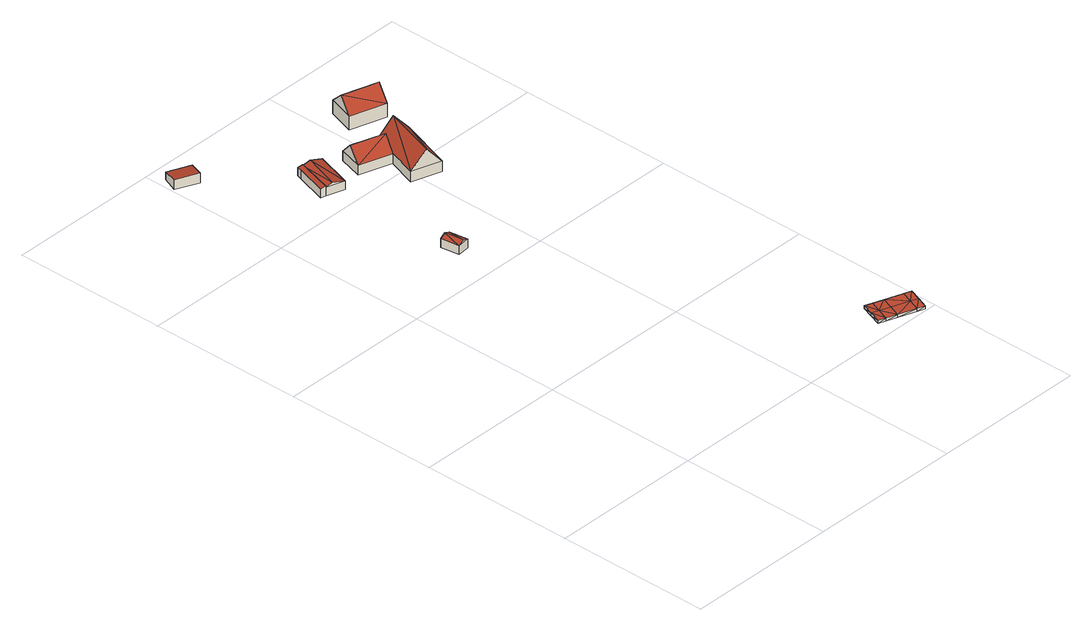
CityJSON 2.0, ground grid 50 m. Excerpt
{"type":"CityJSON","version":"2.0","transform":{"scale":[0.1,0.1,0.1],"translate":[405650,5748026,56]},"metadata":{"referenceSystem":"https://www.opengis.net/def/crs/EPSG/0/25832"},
"CityObjects":{
"building1":{"type":"Building","attributes":{"Gemeindeschluessel":"05515000","Geometrietyp2DReferenz":"3000","function":"51009_1610","roofType":"2100","measuredHeight":3.23},"geometry":[{"type":"Solid","lod":"2","boundaries":[[[[0,1,2,3]],[[4,5,1,0]],[[6,7,5,4]],[[3,2,7,6]],[[4,0,3,6]],[[1,5,7,2]]]],"semantics":{"surfaces":[{"type":"WallSurface"},{"type":"RoofSurface"},{"type":"GroundSurface"}],"values":[[0,0,0,0,1,2]]}}]},
"building2":{"type":"Building","attributes":{"Gemeindeschluessel":"05515000","Geometrietyp2DReferenz":"3000","function":"31001_2700","roofType":"3100","measuredHeight":3.72},"geometry":[{"type":"Solid","lod":"2","boundaries":[[[[8,9,10,11]],[[12,13,9,8]],[[14,15,13,12]],[[11,10,15,14]],[[8,16,12]],[[14,17,11]],[[11,17,16]],[[16,8,11]],[[17,14,12]],[[12,16,17]],[[9,13,15,10]]]],"semantics":{"surfaces":[{"type":"WallSurface"},{"type":"RoofSurface"},{"type":"GroundSurface"}],"values":[[0,0,0,0,0,0,1,1,1,1,2]]}}]},
"building3":{"type":"Building","attributes":{"Gemeindeschluessel":"05515000","Geometrietyp2DReferenz":"3000","function":"51009_1610","roofType":"2100","measuredHeight":3.28},"geometry":[{"type":"Solid","lod":"2","boundaries":[[[[18,19,20,21]],[[22,23,19,18]],[[24,25,23,22]],[[26,27,25,24]],[[21,20,27,26]],[[24,22,18,21,26]],[[19,23,25,27,20]]]],"semantics":{"surfaces":[{"type":"WallSurface"},{"type":"RoofSurface"},{"type":"GroundSurface"}],"values":[[0,0,0,0,0,1,2]]}}]},
"building4":{"type":"Building","attributes":{"Gemeindeschluessel":"05515000","Geometrietyp2DReferenz":"3000","function":"31001_2460","roofType":"3100","measuredHeight":3.85},"geometry":[{"type":"Solid","lod":"2","boundaries":[[[[28,29,30,31]],[[32,20,29,28]],[[33,27,20,32]],[[31,30,27,33]],[[28,34,32]],[[33,35,31]],[[28,31,35]],[[35,34,28]],[[34,35,33]],[[33,32,34]],[[29,20,27,30]]]],"semantics":{"surfaces":[{"type":"WallSurface"},{"type":"RoofSurface"},{"type":"GroundSurface"}],"values":[[0,0,0,0,0,0,1,1,1,1,2]]}}]},
"building5":{"type":"Building","attributes":{"Geometrietyp2DReferenz":"2000","Gemeindeschluessel":"05515000","function":"53001_1800","roofType":"9999","measuredHeight":1},"geometry":[{"type":"Solid","lod":"2","boundaries":[[[[36,37,38]],[[37,39,38]],[[40,41,36]],[[41,37,36]],[[42,43,40]],[[43,41,40]],[[44,45,42]],[[45,43,42]],[[46,47,44]],[[47,45,44]],[[48,49,46]],[[49,47,46]],[[50,51,48]],[[51,49,48]],[[52,53,50]],[[53,51,50]],[[54,55,52]],[[55,53,52]],[[56,57,54]],[[57,55,54]],[[58,59,56]],[[59,57,56]],[[38,39,58]],[[39,59,58]],[[37,41,39]],[[39,41,60]],[[43,61,60]],[[43,60,41]],[[43,45,62]],[[43,62,61]],[[45,47,49]],[[45,49,62]],[[39,60,59]],[[59,60,57]],[[60,61,55]],[[60,55,57]],[[61,62,55]],[[55,62,53]],[[62,49,51]],[[62,51,53]],[[36,38,40]],[[38,63,40]],[[42,63,64]],[[42,40,63]],[[42,65,44]],[[42,64,65]],[[44,48,46]],[[44,65,48]],[[38,58,63]],[[58,56,63]],[[63,54,64]],[[63,56,54]],[[64,54,65]],[[54,52,65]],[[65,50,48]],[[65,52,50]]]],"semantics":{"surfaces":[{"type":"WallSurface"},{"type":"GroundSurface"},{"type":"RoofSurface"}],"values":[[0,0,0,0,0,0,0,0,0,0,0,0,0,0,0,0,0,0,0,0,0,0,0,0,1,1,1,1,1,1,1,1,1,1,1,1,1,1,1,1,2,2,2,2,2,2,2,2,2,2,2,2,2,2,2,2]]}}]},
"building6":{"type":"Building","attributes":{"Gemeindeschluessel":"05515000","Geometrietyp2DReferenz":"3000","function":"31001_1000"},"address":[{"country":"Germany","locality":"Münster","thoroughfareNumber":"98","thoroughfareName":"Vennepohl"},{"country":"Germany","locality":"Münster","thoroughfareNumber":"98b","thoroughfareName":"Vennepohl"},{"country":"Germany","locality":"Münster","thoroughfareNumber":"98a","thoroughfareName":"Vennepohl"}],"children":["building6-1","building6-2"]},
"building6-1":{"type":"BuildingPart","attributes":{"roofType":"3100","measuredHeight":7.46},"parents":["building6"],"geometry":[{"type":"Solid","lod":"2","boundaries":[[[[66,67,68,69]],[[70,71,72,73]],[[69,68,71,70]],[[70,74,69]],[[74,75,76,66]],[[66,69,74]],[[75,74,70]],[[70,73,77,75]],[[67,72,71,68]],[[67,66,73,72]],[[77,76,75]],[[77,73,66,76]]]],"semantics":{"surfaces":[{"type":"WallSurface"},{"type":"RoofSurface"},{"type":"GroundSurface"},{"type":"ClosureSurface"}],"values":[[0,0,0,0,1,1,1,1,2,3,0,3]]}}]},
"building6-2":{"type":"BuildingPart","attributes":{"roofType":"3100","measuredHeight":9.2},"parents":["building6"],"geometry":[{"type":"Solid","lod":"2","boundaries":[[[[78,79,80,81]],[[82,73,72,79,78]],[[83,84,67,66,85]],[[81,80,84,83]],[[86,87,83]],[[81,83,87]],[[86,85,76,77,82,78]],[[87,86,78]],[[86,83,85]],[[87,78,81]],[[79,72,67,84,80]],[[76,85,66]],[[82,77,73]],[[67,72,73,66]],[[73,77,76,66]]]],"semantics":{"surfaces":[{"type":"WallSurface"},{"type":"RoofSurface"},{"type":"GroundSurface"},{"type":"ClosureSurface"}],"values":[[0,0,0,0,1,1,1,1,0,0,2,0,0,3,3]]}}]},
"building7":{"type":"Building","attributes":{"Gemeindeschluessel":"05515000","Geometrietyp2DReferenz":"3000","function":"31001_1000","roofType":"3100","measuredHeight":8.79},"address":[{"country":"Germany","locality":"Münster","thoroughfareNumber":"98c","thoroughfareName":"Vennepohl"}],"geometry":[{"type":"Solid","lod":"2","boundaries":[[[[88,89,90,91]],[[92,93,89,88]],[[94,95,93,92]],[[91,90,95,94]],[[88,96,92]],[[94,97,91]],[[96,88,91]],[[91,97,96]],[[92,96,97]],[[97,94,92]],[[89,93,95,90]]]],"semantics":{"surfaces":[{"type":"WallSurface"},{"type":"RoofSurface"},{"type":"GroundSurface"}],"values":[[0,0,0,0,0,0,1,1,1,1,2]]}}]}
},
"vertices":[
[73,1864,42],[73,1864,10],[94,1913,10],[94,1913,35],[1,1894,42],[1,1894,10],[22,1944,35],[22,1944,10],
[289,1173,38],[289,1173,9],[297,1112,9],[297,1112,38],[328,1178,38],[328,1178,9],[337,1117,38],[337,1117,9],[309,1176,46],[317,1114,46],
[240,1572,38],[240,1572,11],[256,1567,11],[256,1567,44],[271,1672,38],[271,1672,11],[277,1689,38],[277,1689,11],[291,1684,43],[291,1684,11],
[314,1548,40],[314,1548,11],[350,1666,11],[350,1666,40],[256,1567,40],[291,1684,40],[277,1560,49],[313,1677,49],
[970,7,11],[970,7,1],[984,44,11],[984,44,1],[947,15,11],[947,15,1],[890,35,11],[890,35,1],[856,47,11],[856,47,1],[833,55,11],[833,55,1],[846,93,11],[846,93,1],[859,130,11],[859,130,1],[883,122,11],[883,122,1],[917,110,11],[917,110,1],[974,90,11],[974,90,1],[997,82,11],[997,82,1],[960,52,1],[903,72,1],[869,84,1],[960,52,11],[903,72,11],[869,84,11],
[521,1615,41],[521,1615,10],[414,1648,10],[414,1648,41],[390,1570,41],[390,1570,10],[495,1537,10],[495,1537,41],[402,1609,85],[508,1576,85],[520,1612,45],[496,1541,45],
[463,1442,45],[463,1442,10],[558,1412,10],[558,1412,45],[495,1537,45],[614,1587,45],[614,1587,10],[521,1615,45],[567,1601,102],[511,1427,102],
[675,1783,54],[675,1783,10],[560,1818,10],[560,1818,54],[648,1697,54],[648,1697,10],[533,1732,54],[533,1732,10],[662,1740,98],[547,1775,98]
]}
